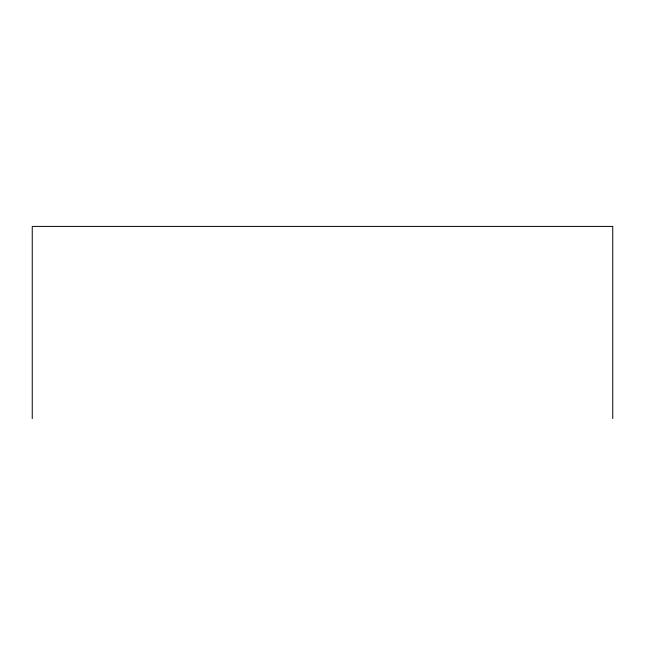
<?xml version="1.0" encoding="UTF-8"?>
<svg xmlns="http://www.w3.org/2000/svg" width="645" height="645" viewBox="0 0 645 645"><rect width="100%" height="100%" fill="white"/><g stroke="black" fill="none" stroke-linecap="round" stroke-linejoin="round"><path stroke-width="0.97" d="M612.75 418.589L612.75 226.411L32.25 226.411L32.25 418.589"/></g></svg>
